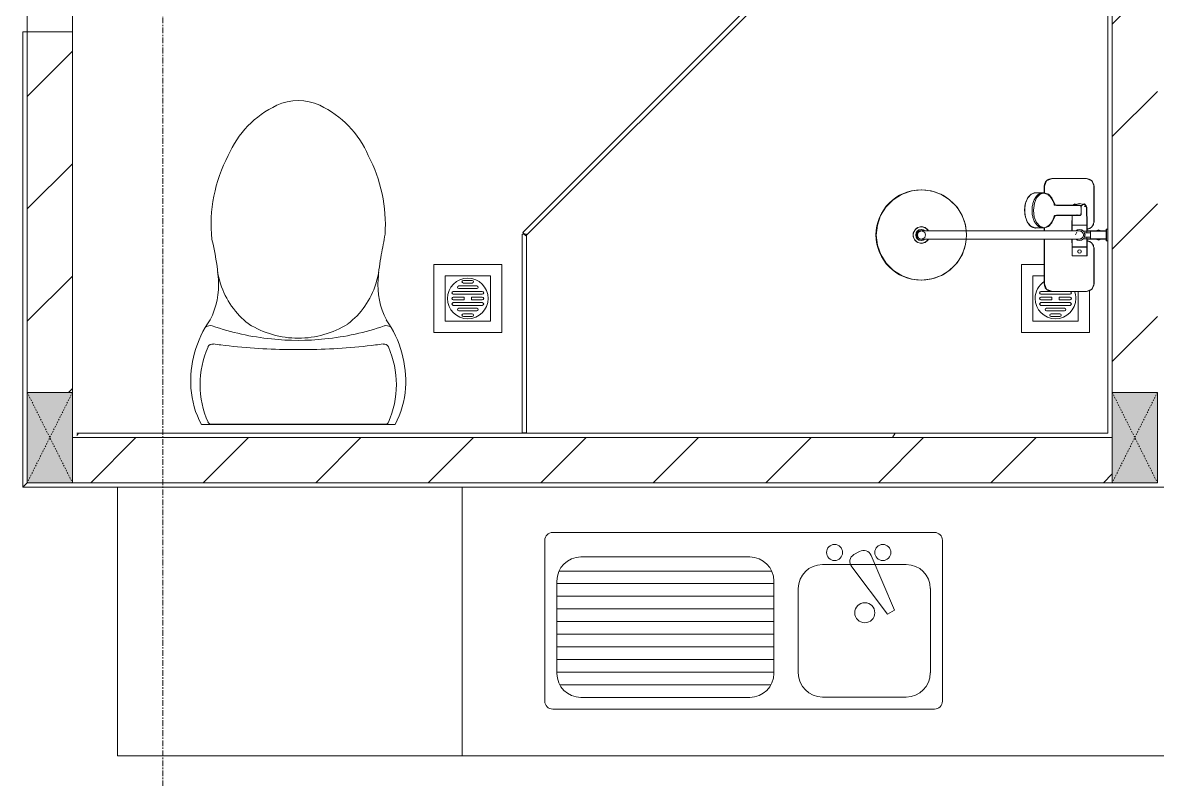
# Model space of a CAD drawing. Header units: millimetres. Extents: x 5357 to 259384, y -16348 to 109893.
# Drawn here: x 111743 to 114252, y 55980 to 57655 of the extents above; entities that cross this region are included whole.
import ezdxf

# ---------------------------------------------------------------- set-up
doc = ezdxf.new("R2010")
doc.units = ezdxf.units.MM
doc.linetypes.add('Dash', pattern=[6, 3, -3])
doc.linetypes.add('Grid Line', pattern=[22.225, 12.7, -3.175, 3.175, -3.175])
for name, color, linetype, lineweight in [('0-1', 7, 'Continuous', 5), ('A-DETL-GENF-1', 53, 'Continuous', 9), ('A-DOOR-1', 254, 'Continuous', 9), ('A-DOOR-2', 53, 'Continuous', 9), ('A-FLOR-HRAL-1', 254, 'Continuous', 9), ('A-FLOR-HRAL-2', 53, 'Continuous', 9), ('A-GLAZ-CURT-1', 254, 'Continuous', 9), ('A-GLAZ-CURT-2', 53, 'Continuous', 9), ('A-WALL-1', 9, 'Continuous', 18), ('A-WALL-2', 53, 'Continuous', 9), ('A-WALL-PATT-1', 10, 'Continuous', 9), ('I-FURN', 30, 'Continuous', 9), ('I-FURN-1', 254, 'Continuous', 9), ('I-WALL-1', 9, 'Continuous', 18), ('M-EQPM-1', 254, 'Continuous', 9), ('M-EQPM-2', 53, 'Continuous', 9), ('P-SANR-FIXT', 6, 'Continuous', 9), ('P-SANR-FIXT-1', 254, 'Continuous', 9), ('P-SANR-FIXT-2', 53, 'Continuous', 9), ('S-COLS-2', 9, 'Continuous', 18), ('S-COLS-3', 53, 'Continuous', 9), ('S-COLS-4', 254, 'Continuous', 9), ('S-COLS-HDLN-1', 53, 'Dash', 9), ('S-GRID-1', 1, 'Grid Line', 9)]:
    doc.layers.add(name, color=color, linetype=linetype, lineweight=lineweight)
pattern_1 = [(45, (0, 0), (-124.4508, 124.4508), [])]

# ---------------------------------------------------------------- blocks, each defined once
blk = doc.blocks.new('DOOR_CW_01 CANH MO-PANEL KINH - DIG_02-800x2200-CỬA NHÔM KÍNH-400864-TKCS_MB CẢNH QUAN CÂY XANH')
at = {"layer": 'A-DETL-GENF-1'}
for p, q in [((-347, 772), (-307, 772)), ((-347, 652), (-347, 772)), ((-307, 772), (-307, 652)), ((-349, 731.8), (-347, 731.8)), ((-349, 692.2), (-349, 731.8)), ((-347, 692.2), (-347, 731.8)), ((-307, 692.2), (-307, 731.8)), ((-305, 731.8), (-307, 731.8)), ((-305, 692.2), (-305, 731.8)), ((-392, 637), (-392, 716.5)), ((-349, 720.5), (-388, 720.5)), ((-349, 703.5), (-380, 703.5)), ((-305, 720.5), (-266, 720.5)), ((-305, 703.5), (-274, 703.5)), ((-262, 637), (-262, 716.5)), ((-384, 699.5), (-384, 637)), ((-347, 692.2), (-349, 692.2)), ((-307, 692.2), (-305, 692.2)), ((-270, 699.5), (-270, 637)), ((-307, 652), (-347, 652)), ((-347, 638), (-341, 638)), ((-347, 638), (-347, 196)), ((-313, 652), (-341, 652)), ((-341, 652), (-341, 638)), ((-313, 638), (-313, 652)), ((-307, 638), (-313, 638)), ((-307, 196), (-307, 638)), ((-383.9, 611.2), (-377.3, 615.8)), ((-270.1, 611.2), (-276.7, 615.8)), ((-347, 196), (-341, 196)), ((-307, 182), (-347, 182)), ((-347, 182), (-347, 62)), ((-341, 196), (-341, 182)), ((-341, 182), (-313, 182)), ((-307, 196), (-313, 196)), ((-313, 182), (-313, 196)), ((-307, 62), (-307, 182)), ((-347, 62), (-307, 62))]:
    blk.add_line(p, q, dxfattribs=at)
blk.add_circle((-357, 60), 10, dxfattribs=at)
for centre, radius, start, end in [((-357, 60), 714, 360, 92), ((-388, 716.5), 4, 90, 180), ((-380, 699.5), 4, 90, 180), ((-274, 699.5), 4, 0, 90), ((-266, 716.5), 4, 0, 90), ((-347, 637), 45, 180, 215), ((-347, 637), 37, 180, 215), ((-307, 637), 37, 325, 0), ((-307, 637), 45, 325, 0)]:
    blk.add_arc(centre, radius, start, end, dxfattribs=at)
at = {"layer": 'A-DOOR-2'}
for p, q in [((-360, 50), (-400, 50)), ((-400, 50), (-400, -50)), ((-360, 0), (-360, 50)), ((-357, 50), (-332, 50)), ((400, 50), (360, 50)), ((360, 50), (360, 0)), ((400, -50), (400, 50)), ((-350, 0), (-360, 0)), ((-350, -50), (-350, 0)), ((360, 0), (350, 0)), ((350, 0), (350, -50)), ((-400, -50), (-350, -50)), ((350, -50), (400, -50))]:
    blk.add_line(p, q, dxfattribs=at)
blk = doc.blocks.new('TOILET - TOILET-400871-TKCS_MB CẢNH QUAN CÂY XANH')
at = {"layer": 'P-SANR-FIXT-2'}
for p, q in [((-171.7, 330.3), (-178.6, 355.5)), ((171.7, 330.3), (178.6, 355.5)), ((214.2, 19), (-214.2, 19)), ((194, 19.9), (-194, 19.9))]:
    blk.add_line(p, q, dxfattribs=at)
for centre, radius, start, end in [((0, 624.4), 111.7, 64.7718, 115.2282), ((45.1, 528.6), 217.6, 115.2282, 156.7784), ((-45.1, 528.6), 217.6, 23.2216, 64.7718), ((137.1, 461.2), 329.8, 152.3122, 185.6513), ((-137.1, 461.2), 329.8, 356.3165, 27.6878), ((-719.2, 297.5), 544.3, 4.5441, 13.9464), ((-1948.3, 805.1), 2171.2, 349.1051, 350.319), ((719.2, 297.5), 544.3, 169.7121, 175.4559), ((-343.5, 327.4), 167.3, 332.62, 4.5441), ((-0.4, 384), 179.5, 197.4036, 232.5964), ((0.4, 384), 179.5, 307.4036, 342.5964), ((343.5, 327.4), 167.3, 175.4559, 207.38), ((-4, 115.7), 233.6, 144.7853, 164.7039), ((-195, 224.1), 13.8, 71.0073, 129.3276), ((0.6, 792.1), 586.9, 251.0073, 264.1678), ((0, 416), 206.1, 237.9268, 270), ((0, 416), 206.1, 270, 302.0732), ((-0.6, 792.1), 586.9, 275.8322, 288.9927), ((195, 224.1), 13.8, 50.6724, 108.9927), ((4, 115.7), 233.6, 15.2961, 35.2147), ((0, 786.7), 581.5, 264.1678, 275.8322), ((1.9, 114.1), 239.7, 164.7039, 183.5487), ((-9.8, 107.2), 207.3, 156.2862, 203.7138), ((-189.1, 185.5), 11.7, 82.4212, 154.5895), ((178.9, 2951.3), 2778.4, 262.4212, 262.7649), ((-14.3, 1400.4), 1215.6, 262.593, 269.6026), ((0, 3462.8), 3278, 269.6026, 270.3974), ((14.3, 1400.4), 1215.6, 270.3974, 277.407), ((-178.9, 2951.3), 2778.4, 277.2351, 277.5788), ((189.1, 185.5), 11.7, 25.4105, 97.5788), ((9.8, 107.2), 207.3, 336.2862, 23.7138), ((-1.9, 114.1), 239.7, 356.4513, 15.2961), ((-46.1, 111.1), 191.6, 183.5487, 208.7191), ((46.1, 111.1), 191.6, 331.2809, 356.4513), ((-193.7, 26.4), 6.48, 203.7138, 267.6832), ((193.7, 26.4), 6.48, 272.3168, 336.2862)]:
    blk.add_arc(centre, radius, start, end, dxfattribs=at)
blk = doc.blocks.new('HE BEP A - HE BEP A-348232-TKCS_MB CẢNH QUAN CÂY XANH')
at = {"layer": 'I-FURN'}
for p, q in [((3.5, 605.3), (3.5, 11)), ((765.9, 11), (765.9, 605.3)), ((765.9, 11), (765.9, 605.3)), ((965.9, 505.3), (1810.5, 505.3)), ((948.4, 131.7), (948.4, 487.8)), ((1828, 487.8), (1828, 131.7)), ((1644.6, 463.3), (1632.2, 456.1)), ((1670.1, 454.1), (1721.6, 333.3)), ((1401.8, 451.1), (1028.4, 451.1)), ((1747.9, 434.2), (1562.5, 434.2)), ((1706.2, 324.4), (1627.3, 429.4)), ((979.9, 419.9), (1450.3, 419.9)), ((975, 397.7), (975, 193.3)), ((975, 391.9), (1455.1, 391.9)), ((1455.1, 193.3), (1455.1, 397.7)), ((1509.1, 380.9), (1509.1, 194.2)), ((1801.3, 194.2), (1801.3, 380.9)), ((975, 363.9), (1455.1, 363.9)), ((975, 335.9), (1455.1, 335.9)), ((1721.6, 333.3), (1706.2, 324.4)), ((975, 307.9), (1455.1, 307.9)), ((975, 279.9), (1455.1, 279.9)), ((975, 251.9), (1455.1, 251.9)), ((975, 223.9), (1455.1, 223.9)), ((975, 195.9), (1455.1, 195.9)), ((981.5, 167.9), (1448.7, 167.9)), ((1028.4, 139.9), (1401.8, 139.9)), ((1562.5, 140.8), (1747.9, 140.8)), ((1810.5, 114.2), (965.9, 114.2)), ((3.5, 11), (765.9, 11)), ((4293.5, 11), (765.9, 11))]:
    blk.add_line(p, q, dxfattribs=at)
for centre, radius in [((1589.4, 460.9), 17.8), ((1696.1, 460.9), 17.8), ((1656.3, 327.5), 22.2)]:
    blk.add_circle(centre, radius, dxfattribs=at)
for centre, radius, start, end in [((965.9, 487.8), 17.5, 90, 180), ((1810.5, 487.8), 17.5, 0, 90), ((1641, 440.7), 17.8, 119.9521, 219.4618), ((1653.4, 447.9), 17.8, 20.5379, 119.9521), ((1028.4, 397.7), 53.3, 90, 180), ((1401.8, 397.7), 53.3, 360, 90), ((1562.5, 380.9), 53.3, 90, 180), ((1747.9, 380.9), 53.3, 360, 90), ((1028.4, 193.3), 53.3, 180, 270), ((1401.8, 193.3), 53.3, 270, 360), ((1562.5, 194.2), 53.3, 180, 270), ((1747.9, 194.2), 53.3, 270, 360), ((965.9, 131.7), 17.5, 180, 270), ((1810.5, 131.7), 17.5, 270, 360)]:
    blk.add_arc(centre, radius, start, end, dxfattribs=at)
at = {"layer": 'I-FURN-1'}
for p, q in [((3.5, 605.3), (3.5, 11)), ((3.5, 11), (4293.5, 11))]:
    blk.add_line(p, q, dxfattribs=at)
blk = doc.blocks.new('93925000_0001 - 93925000_top_dwg_93925000_T-348115-TKCS_MB CẢNH QUAN CÂY XANH')
at = {"layer": 'P-SANR-FIXT'}
for p, q in [((-125, -47.4), (-125, -123.4)), ((-29.3, -30.4), (-108, -30.4)), ((-46.3, -78.4), (-46.3, -46.7)), ((-27.2, -47.1), (-26.1, -47.1)), ((21.5, -45.9), (60.6, -46.7)), ((29.3, -30.4), (108, -30.4)), ((125, -47.4), (125, -123.4)), ((-9, -412.5), (-9, -62.5)), ((9, -62.5), (9, -412.5)), ((43, -64.7), (43, -117.7)), ((65.8, -117.7), (65.8, -64.7)), ((-27.2, -77.9), (-26.1, -77.9)), ((43, -78.7), (21.5, -79.2)), ((42.7, -117.9), (42.7, -117.9)), ((43.2, -117.6), (43.2, -117.5)), ((65.6, -117.5), (65.6, -117.6)), ((66.1, -117.9), (66.1, -117.9)), ((-108, -140.4), (-9, -140.4)), ((9, -140.4), (16.1, -140.4)), ((15.4, -159.1), (15.8, -143.3)), ((108, -140.4), (92.7, -140.4)), ((93, -143.3), (93.4, -159.1))]:
    blk.add_line(p, q, dxfattribs=at)
at = {"layer": 'P-SANR-FIXT', "flags": 128}
for points in [[(-45.8, -46.1), (-27.2, -46.1), (-27.2, -78.9), (-45.8, -78.9)], [(-26.1, -46), (-26.1, -78.9), (-9, -79)], [(21.5, -47.4), (21.5, -79.1), (9, -79)]]:
    blk.add_lwpolyline(points, dxfattribs=at)
at = {"layer": 'P-SANR-FIXT'}
for centre, radius in [((-36.5, -62.5), 3.95), ((0, -412.5), 100)]:
    blk.add_circle(centre, radius, dxfattribs=at)
for centre, radius, start, end in [((-108, -47.4), 17, 90, 180), ((-45.8, -46.6), 0.5, 90, 180), ((-29.3, -47.4), 17, 4.7626, 90), ((29.3, -47.4), 17, 90, 175.2374), ((59.7, -57.1), 10.5, 38.6491, 85.492), ((108, -47.4), 17, 360, 90), ((0, -62.5), 12, 318.5904, 221.4096), ((0, -62.5), 9, 90, 180.0008), ((0, -62.5), 9, 360, 90), ((45.7, -61.8), 2.59, 155.1929, 175.7071), ((45.9, -61.8), 2.75, 130.8294, 155.1929), ((46.1, -62.1), 3.08, 110.5459, 130.8294), ((54.4, -334.8), 275.9, 88.2683, 91.7343), ((-11.1, -67.1), 76.9, 1.7693, 4.1075), ((65.2, -72.4), 3.46, 323.2522, 79.3541), ((-45.8, -78.4), 0.5, 180, 270), ((-108, -123.4), 17, 180, 270), ((47.7, -153.8), 35.5, 125.4414, 130.0144), ((49.9, -156.8), 39.2, 121.1773, 125.4365), ((50.6, -157.9), 40.5, 119.697, 121.1761), ((51, -158.7), 41.5, 117.0276, 119.7085), ((52.2, -161.1), 44.1, 113.3199, 117.0258), ((51.7, -159.9), 42.8, 109.7779, 113.2977), ((52.5, -162.2), 45.2, 106.1472, 109.7766), ((53.2, -164.5), 47.7, 103.9355, 106.1665), ((39.1, -108.2), 10.4, 284.3956, 285.5116), ((40.8, -114.2), 4.19, 285.5116, 289.9665), ((40.2, -112.5), 6, 289.9665, 292.7061), ((41.4, -115.3), 2.96, 292.7061, 296.5405), ((41.3, -115.1), 3.16, 296.9591, 300.8286), ((41.8, -115.8), 2.26, 300.8286, 305.287), ((42.1, -116.4), 1.64, 305.287, 309.9326), ((42.6, -116.9), 0.906, 309.9326, 315.24), ((66.5, -116.6), 1.39, 229.6335, 235.1234), ((66.3, -116.8), 1.08, 225.1702, 229.6335), ((67.3, -115.4), 2.79, 235.1234, 238.7439), ((67.2, -115.6), 2.6, 238.7439, 243.4573), ((67.8, -114.4), 3.89, 243.9189, 246.8313), ((68.1, -113.8), 4.52, 246.843, 250.4792), ((68.3, -113.2), 5.24, 250.478, 254.0406), ((68.5, -112.7), 5.75, 254.0357, 256.0561), ((55.4, -165.2), 48.4, 73.8659, 76.0481), ((56.2, -162.4), 45.5, 70.241, 73.86), ((57.4, -159.2), 42.1, 66.6693, 70.2637), ((56.5, -161.3), 44.3, 62.9815, 66.6728), ((58, -158.4), 41.1, 60.2783, 62.9855), ((57.7, -158.9), 41.7, 58.8444, 60.2824), ((59.2, -156.4), 38.7, 54.5377, 58.8482), ((60.9, -154), 35.8, 50.0034, 54.5405), ((108, -123.4), 17, 270, 360), ((32.6, -143.6), 16.9, 172.414, 179.1297), ((33.7, -143.7), 17.9, 164.9525, 172.4168), ((35.2, -144.2), 19.5, 157.9614, 164.9563), ((37.1, -144.9), 21.6, 151.4775, 157.9654), ((39.3, -146.1), 24, 145.4892, 151.4815), ((41.5, -147.6), 26.8, 139.9517, 145.4927), ((43.6, -149.4), 29.5, 134.7867, 139.9744), ((46.2, -152), 33.2, 130.0223, 134.7808), ((62.8, -151.7), 32.8, 45.1921, 50.0042), ((65, -149.6), 29.8, 40.0487, 45.1896), ((87.6, -128.4), 1.5, 180, 187.5386), ((87.6, -128.4), 1.5, 258.6057, 270), ((67.2, -147.7), 26.8, 34.5125, 40.0422), ((69.4, -146.2), 24.2, 28.5363, 34.4919), ((73.8, -143.9), 19.2, 21.6374, 28.9183), ((71.2, -145), 22.1, 15.4436, 21.6374), ((76.8, -143.4), 16.2, 7.1859, 15.4436), ((73.9, -143.8), 19.1, 1.2699, 7.1859), ((32.7, -159), 17.3, 181.3198, 222.2619), ((76, -159), 17.4, 317.3098, 358.6393), ((54.2, -123), 60.6, 259.1395, 270.1494), ((54.2, -119.5), 64.1, 270.1494, 280.3637), ((0, -412.5), 18, 120.2491, 59.7509), ((0, -412.5), 12.2, 137.7946, 42.2054), ((0, -412.5), 9, 180, 0)]:
    blk.add_arc(centre, radius, start, end, dxfattribs=at)
for points, degree in [([(-12.9, 0), (-12.9, -1.5), (-12.9, -3)], 2), ([(12.9, 0), (0, 0), (-12.8, 0)], 2), ([(12.8, 0), (12.9, 0), (12.9, 0)], 2), ([(12.9, 0), (12.9, -1.5), (12.9, -3)], 2), ([(-12.9, -3), (0, -3), (12.8, -3)], 2), ([(-12.8, -3), (-12.9, -3), (-12.9, -3)], 2), ([(-8.5, -3.8), (-8.5, -20.9), (-8.5, -38)], 2), ([(8.5, -3.8), (8.5, -20.9), (8.5, -38)], 2), ([(-5, -46), (-15.5, -46), (-26.1, -46)], 2), ([(-8.5, -38), (0, -38), (8.5, -38)], 2), ([(-5, -38), (-5, -44.8), (-5, -51.6)], 2), ([(5, -38), (5, -44.8), (5, -51.6)], 2), ([(5, -46), (13.3, -46), (21.5, -46)], 2), ([(43.2, -61.6), (43.1, -62.2), (43.3, -62.8), (43, -63.5), (43, -64.1), (43, -64.7)], 5), ([(46.1, -59), (45.8, -59), (45.6, -59), (45.4, -59.1), (45.2, -59.1), (45, -59.2)], 5), ([(65.6, -61.6), (65.6, -60.8), (65.5, -60), (64.3, -59), (63.5, -59), (62.7, -59)], 5), ([(42.8, -182.5), (33, -180.6), (24.7, -176.4), (19.9, -170.7)], 3), ([(88.8, -170.8), (83.9, -176.5), (75.6, -180.7), (65.8, -182.5)], 3)]:
    blk.add_open_spline(points, degree=degree, dxfattribs=at)
for points, weights in [([(-9.3, -3), (-8.5, -3), (-8.5, -3.8)], [1, 0.707106775639, 1]), ([(9.3, -3), (8.5, -3), (8.5, -3.8)], [1, 0.707106765177, 1]), ([(21.5, -45.9), (21.5, -45.7), (21.5, -47.4)], [0.874147445041, 0.908470869121, 1]), ([(67.9, -74.4), (66.9, -75.7), (65.8, -76.4)], [1, 0.991614392871, 1]), ([(54.4, -167.3), (15.8, -167.3), (15.8, -143.6)], [1, 0.707106781187, 1]), ([(93, -143.6), (93, -167.3), (54.4, -167.3)], [1, 0.707106781187, 1])]:
    blk.add_rational_spline(points, weights, degree=2, dxfattribs=at)
blk.add_open_spline([(68, -50.6), (68.4, -51.1), (68.6, -51.7), (68.7, -53.5), (68.2, -54.7), (66.1, -57), (64.6, -58.1), (62.7, -59)], degree=3, knots=[0.3623591, 0.3623591, 0.3623591, 0.3623591, 0.4991435, 0.4991435, 0.7494159, 0.7494159, 0.9564651, 0.9564651, 0.9564651, 0.9564651], dxfattribs=at)
blk = doc.blocks.new('93925000_0001 - 93925000_top_dwg-348114-TKCS_MB CẢNH QUAN CÂY XANH')
blk.add_blockref('93925000_0001 - 93925000_top_dwg_93925000_T-348115-TKCS_MB CẢNH QUAN CÂY XANH', (0, 0))
blk = doc.blocks.new('93925000_0001 - 93925000_3D_low_dwg-348120-TKCS_MB CẢNH QUAN CÂY XANH')
at = {"layer": 'P-SANR-FIXT'}
for p, q in [((-13, 0.4), (-12.1, 0.4)), ((-13, 0.4), (-11.6, 0.4)), ((-13, 0.4), (-12.1, 0.4)), ((-13, 0.4), (-11.6, 0.4)), ((-13, -2.4), (-13, 0.4)), ((-13, -2.4), (-13, 0.4)), ((-12.1, 0.4), (-9.1, 0.4)), ((-12.1, 0.4), (-9.1, 0.4)), ((-8, 0.4), (-11.6, 0.4)), ((-8, 0.4), (-11.6, 0.4)), ((-9.1, 0.4), (-5, 0.4)), ((-9.1, 0.4), (-5, 0.4)), ((-2.7, 0.4), (-8, 0.4)), ((-2.7, 0.4), (-8, 0.4)), ((-5, 0.4), (0, 0.4)), ((-5, 0.4), (0, 0.4)), ((2.9, 0.4), (-2.7, 0.4)), ((2.9, 0.4), (-2.7, 0.4)), ((0, 0.4), (5.1, 0.4)), ((0, 0.4), (5.1, 0.4)), ((8.2, 0.4), (2.9, 0.4)), ((8.2, 0.4), (2.9, 0.4)), ((5.1, 0.4), (9, 0.4)), ((5.1, 0.4), (9, 0.4)), ((11.6, 0.4), (8.2, 0.4)), ((11.6, 0.4), (8.2, 0.4)), ((9, 0.4), (12, 0.4)), ((9, 0.4), (12, 0.4)), ((13, 0.4), (11.6, 0.4)), ((13, 0.4), (11.6, 0.4)), ((12, 0.4), (13, 0.4)), ((12, 0.4), (13, 0.4)), ((13, -2.4), (13, 0.4)), ((13, -2.4), (13, 0.4)), ((-12.1, -2.4), (-13, -2.4)), ((-13, -2.4), (-11.6, -2.4)), ((-12.1, -2.4), (-13, -2.4)), ((-13, -2.4), (-11.6, -2.4)), ((-9.1, -2.4), (-12.1, -2.4)), ((-9.1, -2.4), (-12.1, -2.4)), ((-11.6, -2.4), (-8.5, -2.4)), ((-11.6, -2.4), (-8.9, -2.4)), ((-11.1, -20.1), (-8.9, -14.6)), ((-8.9, -25.2), (-11.1, -20.1)), ((-5, -2.4), (-9.1, -2.4)), ((-8.9, -45.6), (-8.9, -2.4)), ((-6.1, -2.4), (-8.5, -2.4)), ((-8.5, -52.2), (-8.5, -2.4)), ((-0.3, -2.4), (-6.1, -2.4)), ((0, -2.4), (-5, -2.4)), ((-0.3, -2.4), (6.1, -2.4)), ((5.1, -2.4), (0, -2.4)), ((5.1, -2.4), (9, -2.4)), ((6.1, -2.4), (8.5, -2.4)), ((11.6, -2.4), (8.5, -2.4)), ((8.5, -2.4), (8.5, -52.2)), ((8.9, -2.4), (8.9, -45.6)), ((11.6, -2.4), (8.9, -2.4)), ((11.1, -20.1), (8.9, -15)), ((8.9, -25.6), (11.1, -20.1)), ((9, -2.4), (12, -2.4)), ((9, -2.4), (12, -2.4)), ((13, -2.4), (11.6, -2.4)), ((13, -2.4), (11.6, -2.4)), ((12, -2.4), (13, -2.4)), ((12, -2.4), (13, -2.4)), ((-125, -47), (-120, -35)), ((-120, -35), (-125, -47)), ((-125, -123), (-125, -47)), ((-125, -47), (-125, -123)), ((-120, -35), (-108, -30)), ((-108, -30), (-120, -35)), ((-108, -30), (-29.2, -30)), ((-29.2, -30), (-108, -30)), ((-46.3, -45.7), (-27.2, -45.6)), ((-46.3, -46.9), (-46.3, -45.7)), ((-46.3, -45.7), (-46.3, -46.9)), ((-46.3, -50.5), (-46.3, -46.9)), ((-29.2, -30), (-17.2, -35)), ((-17.2, -35), (-29.2, -30)), ((-27.2, -46.8), (-27.2, -45.6)), ((-27.2, -45.6), (-27.2, -46.8)), ((-27.2, -46.8), (-27.2, -50.4)), ((-26.1, -46.8), (-26.1, -45.6)), ((-8.5, -45.6), (-26.1, -45.6)), ((-26.1, -46.8), (-26.1, -50.4)), ((-17.2, -35), (-12.8, -45.6)), ((-12.8, -45.6), (-17.2, -35)), ((0, -50.1), (-4.4, -50.9)), ((4.4, -50.9), (0, -50.1)), ((21.5, -45.6), (8.5, -45.6)), ((17.2, -35), (12.8, -45.6)), ((12.8, -45.6), (17.2, -35)), ((17.2, -35), (29.2, -30)), ((17.2, -35), (29.2, -30)), ((21.5, -45.6), (60.6, -46.1)), ((21.5, -46.8), (21.5, -45.6)), ((21.5, -46.8), (21.5, -50.4)), ((29.2, -30), (108, -30)), ((108, -30), (29.2, -30)), ((60.6, -46.1), (66.7, -50.3)), ((63.6, -52.2), (62.2, -49.2)), ((108, -30), (120, -35)), ((120, -35), (108, -30)), ((120, -35), (125, -47)), ((125, -47), (120, -35)), ((125, -47), (125, -123)), ((125, -123), (125, -47)), ((-46.3, -50.5), (-46.3, -56.1)), ((-46.3, -56.1), (-46.3, -62.1)), ((-46.3, -68.1), (-46.3, -62.1)), ((-46.3, -73.7), (-46.3, -68.1)), ((-46.3, -77.3), (-46.3, -73.7)), ((-40.5, -62.1), (-39.4, -59.4)), ((-40.5, -62.1), (-39.3, -64.9)), ((-36.6, -58.1), (-39.4, -59.4)), ((-36.5, -66.1), (-39.3, -64.9)), ((-36.6, -58.1), (-33.6, -59.3)), ((-33.6, -64.8), (-36.5, -66.1)), ((-33.6, -59.3), (-32.5, -62.1)), ((-33.6, -64.8), (-32.5, -62.1)), ((-27.2, -56), (-27.2, -50.4)), ((-27.2, -62.1), (-27.2, -56)), ((-27.2, -68.2), (-27.2, -62.1)), ((-27.2, -73.8), (-27.2, -68.2)), ((-27.2, -77.4), (-27.2, -73.8)), ((-26.1, -56), (-26.1, -50.4)), ((-26.1, -62.1), (-26.1, -56)), ((-26.1, -68.2), (-26.1, -62.1)), ((-26.1, -73.8), (-26.1, -68.2)), ((-26.1, -77.4), (-26.1, -73.8)), ((-11.1, -57.5), (-12, -62.1)), ((-11.2, -57.7), (-12, -62.1)), ((-12, -62.1), (-11.2, -66.5)), ((-12, -62.1), (-11.2, -66.5)), ((-8.5, -53.6), (-11.2, -57.7)), ((-8.5, -53.6), (-11.2, -57.7)), ((-11.1, -57.5), (-11.2, -57.7)), ((-11.1, -66.7), (-11.2, -66.5)), ((-11.2, -66.5), (-9, -69.8)), ((-11.1, -66.7), (-9, -69.9)), ((-5.4, -54.9), (-9, -62.1)), ((-9, -62.1), (-9, -66.3)), ((-9, -79.5), (-9, -66.3)), ((-4.4, -50.9), (-8.5, -53.6)), ((-4.4, -50.9), (-8.5, -53.6)), ((-5.4, -54.9), (-6.9, -57.9)), ((0, -53.1), (-5.4, -54.9)), ((-4.6, -51), (-4.4, -50.9)), ((6.4, -68.5), (0, -71.1)), ((4.4, -50.9), (4.6, -51)), ((4.4, -50.9), (8.5, -53.6)), ((4.4, -50.9), (8.5, -53.6)), ((9, -62.1), (6.4, -55.7)), ((11.1, -57.5), (8.5, -53.6)), ((11.2, -57.7), (8.5, -53.6)), ((11.2, -57.7), (8.5, -53.6)), ((9, -62.1), (9, -66.5)), ((9, -79.6), (9, -66.5)), ((9, -69.8), (11.2, -66.5)), ((9, -69.8), (11.2, -66.5)), ((9, -69.8), (11.1, -66.7)), ((11.1, -57.5), (11.2, -57.7)), ((11.1, -66.7), (12, -62.1)), ((11.1, -66.7), (11.2, -66.5)), ((12, -62.1), (11.2, -57.7)), ((12, -62.1), (11.2, -57.7)), ((11.2, -66.5), (12, -62.1)), ((21.5, -56), (21.5, -50.4)), ((21.5, -62.1), (21.5, -56)), ((21.5, -68.2), (21.5, -62.1)), ((21.5, -73.8), (21.5, -68.2)), ((21.5, -77.4), (21.5, -73.8)), ((43.3, -68.3), (43.8, -62.2)), ((43.3, -68.3), (44.3, -66.2)), ((44.3, -70.3), (43.3, -68.3)), ((44.3, -58.6), (44.2, -112.9)), ((65.4, -58.6), (44.3, -58.6)), ((65.4, -58.6), (65.4, -112.9)), ((66.3, -68.3), (65.8, -61.6)), ((66.7, -50.3), (69.5, -62.1)), ((66.7, -73.9), (69.5, -62.1)), ((-46.3, -78.5), (-46.3, -77.3)), ((-46.3, -78.5), (-46.3, -77.3)), ((-46.3, -78.5), (-27.2, -78.6)), ((-27.2, -77.4), (-27.2, -78.6)), ((-27.2, -78.6), (-27.2, -77.4)), ((-26.1, -78.6), (-26.1, -77.4)), ((-26.1, -78.6), (-9, -78.6)), ((-9, -79.5), (-9, -94.5)), ((-9, -94.5), (-9, -122.1)), ((9, -78.6), (21.5, -78.6)), ((9, -79.6), (9, -94.6)), ((9, -94.6), (9, -122.1)), ((21.5, -78.6), (21.5, -77.4)), ((21.5, -78.6), (44.3, -78.3)), ((-120, -135), (-125, -123)), ((-125, -123), (-120, -135)), ((-9, -122.1), (-9, -352.1)), ((9, -352.1), (9, -122.1)), ((27.2, -123.6), (19, -131.1)), ((42.7, -116.4), (27.2, -123.6)), ((44.2, -112.9), (42.7, -116.4)), ((65.4, -112.9), (67, -116.4)), ((67, -116.4), (82.2, -123.4)), ((82.2, -123.4), (90.4, -130.7)), ((125, -123), (120, -135)), ((120, -135), (125, -123)), ((-108, -140), (-120, -135)), ((-120, -135), (-108, -140)), ((-8.8, -140), (-108, -140)), ((-108, -140), (-8.8, -140)), ((16.1, -140), (8.8, -140)), ((8.8, -140), (16.1, -140)), ((16, -140.4), (19, -131.1)), ((16, -140.4), (16, -160.1)), ((19.3, -150.1), (16, -140.4)), ((27.5, -157.3), (19.3, -150.1)), ((90.7, -149.6), (82.5, -157.2)), ((90.4, -130.7), (93.7, -140.4)), ((90.7, -149.6), (93.7, -140.4)), ((108, -140), (93.6, -140)), ((93.6, -140), (108, -140)), ((93.7, -140.4), (93.7, -160.1)), ((108, -140), (120, -135)), ((108, -140), (120, -135)), ((16, -160.1), (18.8, -169)), ((19.3, -169.7), (16, -160.1)), ((25.5, -175.3), (19.3, -169.7)), ((27.5, -157.3), (39.8, -162.4)), ((39.8, -162.4), (54.8, -164.2)), ((70.6, -162.2), (54.8, -164.2)), ((70.6, -162.2), (82.5, -157.2)), ((90.7, -169.3), (82.5, -176.8)), ((93.7, -160.1), (90.7, -169.3)), ((39.8, -182), (27.5, -177)), ((39.6, -182), (54.8, -183.9)), ((39.8, -182), (54.8, -183.9)), ((54.8, -183.9), (70.6, -181.9)), ((54.8, -183.9), (69.3, -182.2)), ((82.5, -176.8), (70.6, -181.9)), ((82.2, -177), (79.6, -178.1)), ((-42.5, -321.4), (-61.8, -333.3)), ((-21.4, -314.2), (-42.5, -321.4)), ((-9, -312.8), (-21.4, -314.2)), ((22.5, -314.4), (9, -312.9)), ((43, -321.6), (22.5, -314.4)), ((61.9, -333.3), (43, -321.6)), ((-77.7, -348.9), (-89.8, -367.9)), ((-61.8, -333.3), (-77.7, -348.9)), ((78.8, -350.3), (61.9, -333.3)), ((90.5, -369.3), (78.8, -350.3)), ((-89.8, -367.9), (-97.3, -388.9)), ((-9, -374.4), (-9, -352.1)), ((-9, -394.7), (-9, -374.4)), ((9, -374.3), (9, -352.1)), ((9, -394.5), (9, -374.3)), ((97.6, -390.1), (90.5, -369.3)), ((-97.3, -388.9), (-100, -411.9)), ((-11.8, -397.7), (-16.7, -404)), ((-9, -396.3), (-11.8, -397.7)), ((-9, -394.7), (-9, -407.6)), ((9, -394.5), (9, -407.4)), ((11.7, -397.6), (9, -396.3)), ((11.7, -397.6), (16.7, -403.7)), ((11.7, -397.6), (16.7, -403.7)), ((100, -411.9), (97.6, -390.1)), ((-100, -411.9), (-97.6, -433.8)), ((-16.7, -404), (-18.5, -411.9)), ((-18.5, -411.9), (-18.5, -411.9)), ((-18.5, -411.9), (-16.5, -420.1)), ((-16.5, -420.1), (-11.3, -426.5)), ((-12, -411.9), (-9, -404.4)), ((-8.3, -420.6), (-12, -411.9)), ((-11.3, -426.5), (-3.9, -430)), ((-5.4, -404.7), (-9, -411.9)), ((-9, -407.6), (-9, -411.9)), ((-9, -411.9), (-9, -411.9)), ((0, -423.9), (-8.3, -420.6)), ((-5.4, -404.7), (-6.3, -405.5)), ((-5.4, -419.1), (-6.2, -418.4)), ((-5.4, -404.7), (0, -402.9)), ((0, -420.9), (-5.4, -419.1)), ((0, -420.9), (-5.4, -419.1)), ((5.4, -404.7), (0, -402.9)), ((5.4, -419.1), (0, -420.9)), ((5.4, -419.1), (0, -420.9)), ((8.7, -420.2), (0, -423.9)), ((4.1, -429.9), (11.7, -426.2)), ((9, -411.9), (5.4, -404.7)), ((5.4, -404.7), (6.2, -405.4)), ((5.4, -419.1), (9, -411.6)), ((5.4, -419.1), (9, -411.9)), ((6.2, -418.4), (5.4, -419.1)), ((8.7, -420.2), (12, -411.9)), ((12, -411.9), (9, -404.9)), ((9, -411.9), (9, -407.4)), ((9, -411.6), (9, -411.9)), ((16.5, -420.1), (11.7, -426.2)), ((18.5, -411.9), (16.5, -420.1)), ((16.7, -403.7), (18.5, -411.9)), ((16.7, -403.7), (18.5, -411.9)), ((18.5, -411.9), (18.5, -411.9)), ((100, -411.9), (97.5, -433.9)), ((-97.6, -433.8), (-90.5, -454.4)), ((-3.9, -430), (4.1, -429.9)), ((89.8, -455.8), (97.5, -433.9)), ((-90.5, -454.4), (-78.4, -473.9)), ((-78.4, -473.9), (-62.2, -490.2)), ((61.9, -490.4), (78, -474.5)), ((78, -474.5), (89.8, -455.8)), ((-62.2, -490.2), (-43.5, -501.9)), ((-43.5, -501.9), (-22.2, -509.4)), ((42.9, -502.2), (61.9, -490.4)), ((-22.2, -509.4), (-0.1, -511.9)), ((-0.1, -511.9), (22.1, -509.4)), ((22.1, -509.4), (42.9, -502.2))]:
    blk.add_line(p, q, dxfattribs=at)
blk = doc.blocks.new('93925000_0001 - FMM 93925000-401075-TKCS_MB CẢNH QUAN CÂY XANH')
at = {"extrusion": (0, 0, -1), "zscale": -1, "rotation": 180}
for name in ['93925000_0001 - 93925000_top_dwg-348114-TKCS_MB CẢNH QUAN CÂY XANH', '93925000_0001 - 93925000_3D_low_dwg-348120-TKCS_MB CẢNH QUAN CÂY XANH']:
    blk.add_blockref(name, (0, 0), dxfattribs=at)
blk = doc.blocks.new('THU NUOC - THU NUOC-455054-TKCS_MB CẢNH QUAN CÂY XANH')
at = {"layer": 'M-EQPM-2'}
for p, q in [((-66.3, -70.6), (-66.3, 79.4)), ((-66.3, 79.4), (-15.8, 79.4)), ((-15.8, 54.4), (-41.3, 54.4)), ((-41.3, 54.4), (-41.3, -45.6)), ((-23.3, 19.6), (40.9, 19.6)), ((40.9, 13.6), (-23.3, 13.6)), ((-23.3, 7.2), (0.7, 7.2)), ((0.7, 1.2), (-23.3, 1.2)), ((0.7, 7.2), (0.7, 1.2)), ((16.7, 1.2), (16.7, 7.2)), ((16.7, 7.2), (40.9, 7.2)), ((40.9, 1.2), (16.7, 1.2)), ((58.7, -45.6), (58.7, 19.9)), ((83.7, 22.6), (83.7, -70.6)), ((-23.3, -4.8), (40.9, -4.8)), ((40.9, -10.8), (-23.3, -10.8)), ((-11, -17.3), (28.5, -17.3)), ((28.5, -23.3), (-11, -23.3)), ((-41.3, -45.6), (58.7, -45.6)), ((-1.1, -29.6), (18.5, -29.6)), ((18.5, -35.6), (-1.1, -35.6)), ((83.7, -70.6), (-66.3, -70.6))]:
    blk.add_line(p, q, dxfattribs=at)
for centre, radius, start, end in [((8.7, 4.4), 45, 123.3453, 180), ((8.7, 4.4), 45, 123.3453, 180), ((-11, 29.1), 3, 150, 255), ((8.7, 4.4), 45, 180, 0), ((8.7, 4.4), 45, 180, 360), ((-23.3, 16.6), 3, 90, 270), ((-23.3, 4.2), 3, 90, 270), ((40.9, 16.6), 3, 270, 90), ((40.9, 4.2), 3, 270, 90), ((8.7, 4.4), 45, 0, 20.2407), ((8.7, 4.4), 45, 360, 20.2407), ((-23.3, -7.8), 3, 90, 270), ((-11, -20.3), 3, 90, 270), ((28.5, -20.3), 3, 270, 90), ((40.9, -7.8), 3, 270, 90), ((-1.1, -32.6), 3, 90, 270), ((18.5, -32.6), 3, 270, 90)]:
    blk.add_arc(centre, radius, start, end, dxfattribs=at)
blk = doc.blocks.new('THU NUOC - THU NUOC-V56-TKCS_MB CẢNH QUAN CÂY XANH')
at = {"layer": 'M-EQPM-2'}
for p, q in [((-66.3, -70.6), (-66.3, 79.4)), ((-66.3, 79.4), (83.7, 79.4)), ((83.7, 79.4), (83.7, -70.6)), ((58.7, 54.4), (-41.3, 54.4)), ((-41.3, 54.4), (-41.3, -45.6)), ((58.7, -45.6), (58.7, 54.4)), ((-11, 32.1), (28.5, 32.1)), ((28.5, 26.1), (-11, 26.1)), ((-1.1, 44.5), (18.5, 44.5)), ((18.5, 38.5), (-1.1, 38.5)), ((-23.3, 19.6), (40.9, 19.6)), ((40.9, 13.6), (-23.3, 13.6)), ((-23.3, 7.2), (0.7, 7.2)), ((0.7, 1.2), (-23.3, 1.2)), ((0.7, 7.2), (0.7, 1.2)), ((16.7, 1.2), (16.7, 7.2)), ((16.7, 7.2), (40.9, 7.2)), ((40.9, 1.2), (16.7, 1.2)), ((-23.3, -4.8), (40.9, -4.8)), ((40.9, -10.8), (-23.3, -10.8)), ((-11, -17.3), (28.5, -17.3)), ((28.5, -23.3), (-11, -23.3)), ((-41.3, -45.6), (58.7, -45.6)), ((-1.1, -29.6), (18.5, -29.6)), ((18.5, -35.6), (-1.1, -35.6)), ((83.7, -70.6), (-66.3, -70.6))]:
    blk.add_line(p, q, dxfattribs=at)
for centre, radius, start, end in [((8.7, 4.4), 45, 0, 180), ((8.7, 4.4), 45, 360, 180), ((-11, 29.1), 3, 90, 270), ((-1.1, 41.5), 3, 90, 270), ((18.5, 41.5), 3, 270, 90), ((28.5, 29.1), 3, 270, 90), ((8.7, 4.4), 45, 180, 0), ((8.7, 4.4), 45, 180, 360), ((-23.3, 16.6), 3, 90, 270), ((-23.3, 4.2), 3, 90, 270), ((40.9, 16.6), 3, 270, 90), ((40.9, 4.2), 3, 270, 90), ((-23.3, -7.8), 3, 90, 270), ((-11, -20.3), 3, 90, 270), ((28.5, -20.3), 3, 270, 90), ((40.9, -7.8), 3, 270, 90), ((-1.1, -32.6), 3, 90, 270), ((18.5, -32.6), 3, 270, 90)]:
    blk.add_arc(centre, radius, start, end, dxfattribs=at)
blk = doc.blocks.new('System Panel - Glazed-921744-TKCS_MB CẢNH QUAN CÂY XANH')
at = {"layer": 'A-GLAZ-CURT-2'}
for p, q in [((220.1, 5), (-220.1, 5)), ((-220.1, 5), (-220.1, -5)), ((220.1, -5), (220.1, 5)), ((-220.1, -5), (220.1, -5))]:
    blk.add_line(p, q, dxfattribs=at)
blk = doc.blocks.new('System Panel - Glazed-579637-TKCS_MB CẢNH QUAN CÂY XANH')
at = {"layer": 'A-GLAZ-CURT-2'}
for p, q in [((352.2, 5), (-352.2, 5)), ((-352.2, 5), (-352.2, -5)), ((352.2, -5), (352.2, 5)), ((-352.2, -5), (352.2, -5))]:
    blk.add_line(p, q, dxfattribs=at)
blk = doc.blocks.new('G1_SOF - BO TRU - 100x200-V58-TKCS_MB CẢNH QUAN CÂY XANH')
at = {"layer": 'S-COLS-3'}
blk.add_hatch(color=256, dxfattribs=at).paths.add_polyline_path([(50, -100), (50, 100), (-50, 100), (-50, -100)])
at = {"layer": 'S-COLS-2'}
for p, q in [((50, 100), (-50, 100)), ((-50, 100), (-50, -100)), ((50, -100), (50, 100)), ((-50, -100), (50, -100))]:
    blk.add_line(p, q, dxfattribs=at)
at = {"layer": 'S-COLS-HDLN-1'}
for p, q in [((50, 100), (-50, -100)), ((-50, 100), (50, -100))]:
    blk.add_line(p, q, dxfattribs=at)
blk = doc.blocks.new('Railing - Railing-964293-TKCS_MB CẢNH QUAN CÂY XANH')
at = {"layer": 'A-FLOR-HRAL-2'}
for p, q in [((88834.1, 48374.6), (88844.1, 48374.6)), ((88834.1, 48374.6), (88834.1, 47366.2)), ((88834.1, 47366.2), (88844.1, 47376.2)), ((88834.1, 47366.2), (93334.1, 47366.2))]:
    blk.add_line(p, q, dxfattribs=at)
blk = doc.blocks.new('NCV_TKTC_TANG 1_rvt-1-TKCS_MB CẢNH QUAN CÂY XANH')
at = {"layer": 'A-WALL-PATT-1'}
h = blk.add_hatch(dxfattribs=at)
h.set_pattern_fill('FP_2', color=256, style=0, pattern_type=2)
h.set_pattern_definition(pattern_1)
h.paths.add_polyline_path([(111841.4, 56836.9), (111852.6, 56836.9), (111852.6, 57635.3), (111752.6, 57635.3), (111752.6, 56836.9)])
h.paths.add_polyline_path([(111852.6, 58435.3), (111852.6, 58734.9), (111752.6, 58734.9), (111752.6, 58435.3), (111802.6, 58435.3)])
h.paths.add_polyline_path([(111852.6, 59634.9), (111852.6, 59936.9), (111752.6, 59936.9), (111752.6, 59634.9), (111802.6, 59634.9)])
h.paths.add_polyline_path([(111852.6, 60136.9), (111852.6, 61636.9), (111752.6, 61636.9), (111752.6, 60136.9), (111758.3, 60136.9)])
h = blk.add_hatch(dxfattribs=at)
h.set_pattern_fill('FP_2', color=256, style=0, pattern_type=2)
h.set_pattern_definition(pattern_1)
h.paths.add_polyline_path([(114152.6, 56836.9), (114252.6, 56836.9), (114252.6, 57684.9), (114152.6, 57684.9), (114152.6, 57129.1)])
h = blk.add_hatch(dxfattribs=at)
h.set_pattern_fill('FP_2', color=256, style=0, pattern_type=2)
h.set_pattern_definition(pattern_1)
h.paths.add_polyline_path([(116111.8, 56636.9), (116252.6, 56636.9), (116252.6, 56736.9), (114252.6, 56736.9), (114252.6, 56636.9), (115809.2, 56636.9)])
h.paths.add_polyline_path([(114152.6, 56636.9), (114152.6, 56736.9), (111852.6, 56736.9), (111852.6, 56636.9), (113690.9, 56636.9)])
h = blk.add_hatch(dxfattribs=at)
h.set_pattern_fill('FP_11', color=256, style=0, pattern_type=2)
h.set_pattern_definition([(0, (0, 0), (894.08, 223.52), [73.762, -596.798, 73.762, -596.798, -3576.32]), (0, (0, 0), (894.08, 223.52), [-1341.12, 73.762, -1267.358, 73.762, -596.798, -1564.64]), (0, (0, 0), (894.08, 223.52), [-3352.8, 73.762, -373.278, 73.762, -1043.838]), (120, (335.28, 111.76), (-640.614, 662.536), [73.762, -596.798, 73.762, -4173.118]), (120, (335.28, 111.76), (-640.614, 662.536), [-744.322, -596.798, 73.762, -1267.358, -2235.2]), (120, (335.28, 111.76), (-640.614, 662.536), [-2682.24, 73.762, -596.798, 73.762, -1490.878]), (120, (335.28, 111.76), (-640.614, 662.536), [-3426.562, -373.278, 73.762, -1043.838]), (240, (447.04, 558.8), (-253.466, -886.056), [73.762, -596.798, 73.762, -4173.118]), (240, (447.04, 558.8), (-253.466, -886.056), [-744.322, -596.798, 73.762, -1267.358, -2235.2]), (240, (447.04, 558.8), (-253.466, -886.056), [-2682.24, 73.762, -596.798, 73.762, -1490.878]), (240, (447.04, 558.8), (-253.466, -886.056), [-3426.562, -373.278, 73.762, -1043.838])])
h.paths.add_polyline_path([(113085.7, 56736.9), (114152.6, 56736.9), (114152.6, 56746.9), (111862.6, 56746.9), (111862.6, 56736.9), (112480.5, 56736.9)])
at = {"layer": 'A-WALL-1'}
for p, q in [((114152.6, 57684.9), (114152.6, 56836.9)), ((114152.6, 56736.9), (111852.6, 56736.9)), ((111852.6, 56636.9), (114152.6, 56636.9))]:
    blk.add_line(p, q, dxfattribs=at)
at = {"layer": 'A-WALL-2'}
for p, q in [((111752.6, 57635.3), (111752.6, 56836.9)), ((111852.6, 56836.9), (111852.6, 57635.3))]:
    blk.add_line(p, q, dxfattribs=at)
at = {"layer": 'I-WALL-1'}
for p, q in [((114142.6, 57676.9), (114142.6, 56746.9)), ((114152.6, 56836.9), (114152.6, 57686.9)), ((114142.6, 56746.9), (111862.6, 56746.9)), ((111862.6, 56736.9), (114152.6, 56736.9))]:
    blk.add_line(p, q, dxfattribs=at)
at = {"layer": 'A-DOOR-1', "rotation": 269.999999999999}
blk.add_blockref('DOOR_CW_01 CANH MO-PANEL KINH - DIG_02-800x2200-CỬA NHÔM KÍNH-400864-TKCS_MB CẢNH QUAN CÂY XANH', (111802.6, 58035.3), dxfattribs=at)
at = {"layer": 'A-FLOR-HRAL-1'}
blk.add_blockref('Railing - Railing-964293-TKCS_MB CẢNH QUAN CÂY XANH', (22908.5, 9260.7), dxfattribs=at)
at = {"layer": 'A-GLAZ-CURT-1'}
for name, p, rotation in [('System Panel - Glazed-579637-TKCS_MB CẢNH QUAN CÂY XANH', (113101.2, 57436.3), 44.99999999999893), ('System Panel - Glazed-921744-TKCS_MB CẢNH QUAN CÂY XANH', (112852.1, 56967.1), 89.99999999999919)]:
    blk.add_blockref(name, p, dxfattribs=dict(at, rotation=rotation))
at = {"layer": 'I-FURN-1'}
blk.add_blockref('HE BEP A - HE BEP A-348232-TKCS_MB CẢNH QUAN CÂY XANH', (111949.1, 56021.6), dxfattribs=at)
at = {"layer": 'M-EQPM-1'}
for name, p in [('THU NUOC - THU NUOC-V56-TKCS_MB CẢNH QUAN CÂY XANH', (112718.4, 57040.4)), ('THU NUOC - THU NUOC-455054-TKCS_MB CẢNH QUAN CÂY XANH', (114018.4, 57040.4))]:
    blk.add_blockref(name, p, dxfattribs=at)
at = {"layer": 'P-SANR-FIXT-1'}
blk.add_blockref('TOILET - TOILET-400871-TKCS_MB CẢNH QUAN CÂY XANH', (112352.1, 56746.9), dxfattribs=at)
at = {"layer": 'P-SANR-FIXT-1', "rotation": 89.9999999999999}
blk.add_blockref('93925000_0001 - FMM 93925000-401075-TKCS_MB CẢNH QUAN CÂY XANH', (114142.6, 57185.3), dxfattribs=at)
at = {"layer": 'S-COLS-4'}
for p in [(111802.6, 56736.9), (114202.6, 56736.9)]:
    blk.add_blockref('G1_SOF - BO TRU - 100x200-V58-TKCS_MB CẢNH QUAN CÂY XANH', p, dxfattribs=at)

msp = doc.modelspace()

# ---------------------------------------------------------------- linework, layer by layer
at = {"layer": 'S-GRID-1'}
msp.add_line((112052.6, 20960.6), (112052.6, 80482.7), dxfattribs=at)

# ---------------------------------------------------------------- block references
at = {"layer": '0-1'}
msp.add_blockref('NCV_TKTC_TANG 1_rvt-1-TKCS_MB CẢNH QUAN CÂY XANH', (0, 0), dxfattribs=at)

doc.saveas('drawing.dxf')
